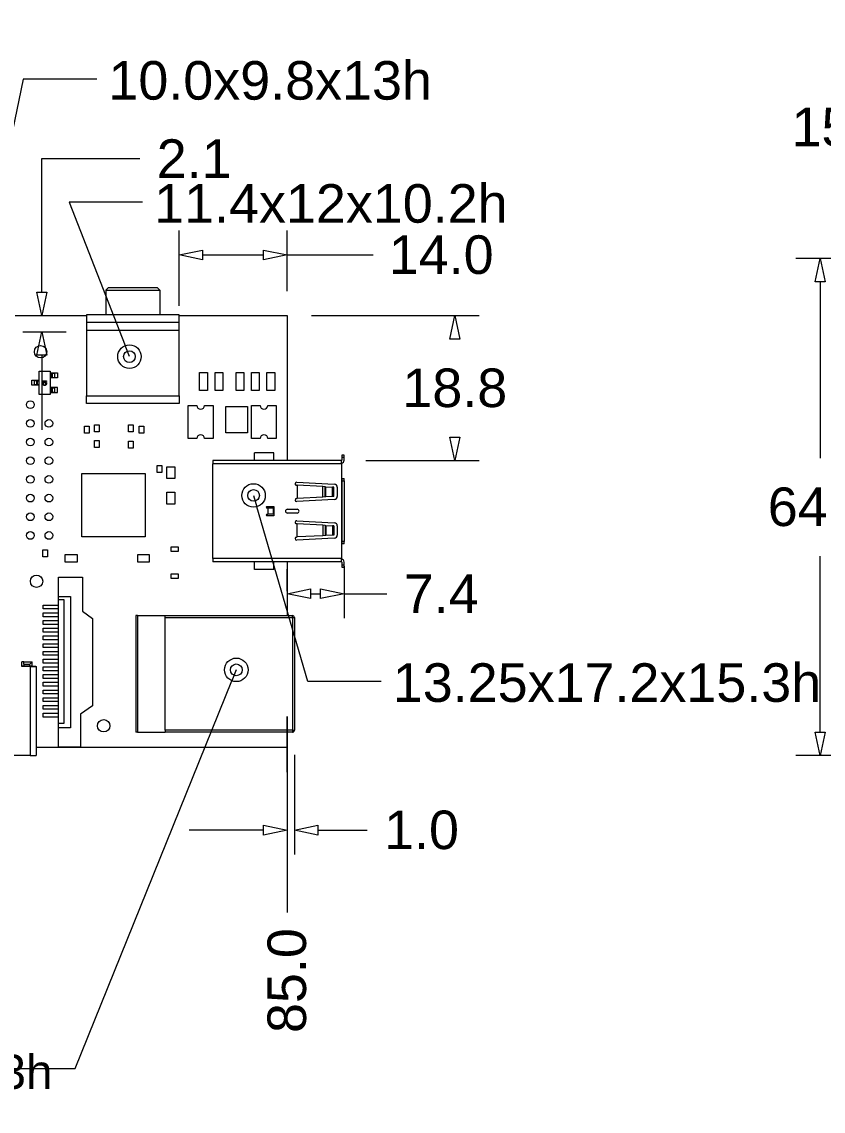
# Model space of a CAD drawing. Header units: millimetres. Extents: x 0 to 360, y 0 to 241.
# Drawn here: x 107.4 to 159.3, y 70 to 140.6 of the extents above; entities that cross this region are included whole.
import ezdxf

# ---------------------------------------------------------------- set-up
doc = ezdxf.new("R2010")
doc.units = ezdxf.units.MM
for name, color, linetype, lineweight in [('CONTINUOUS', 7, 'Continuous', 0), ('DIMENSIONS', 7, 'Continuous', 0), ('TANGENT EDGES', 7, 'Continuous', 0), ('VISIBLE', 7, 'Continuous', 0)]:
    doc.layers.add(name, color=color, linetype=linetype, lineweight=lineweight)
doc.dimstyles.new('ISO-25', dxfattribs={"dimtxt": 2.5, "dimasz": 2.5, "dimexe": 1.25, "dimexo": 0.625, "dimtad": 1, "dimtxsty": 'Standard', "dimcen": 2.5, "dimadec": 0, "dimazin": 0, "dimtfac": 1, "dimtmove": 0, "dimatfit": 3, "dimfxl": 1, "dimarcsym": 0})

# ---------------------------------------------------------------- blocks, each defined once
blk = doc.blocks.new('D1')
at = {"layer": 'DIMENSIONS'}
for p, q in [((79.179, 93.544), (72.829, 93.544)), ((85.529, 93.544), (79.179, 93.544)), ((80.47, 93.544), (85.529, 93.544))]:
    blk.add_line(p, q, dxfattribs=at)
at = {"layer": 'DIMENSIONS', "insert": (70.007, 93.544), "char_height": 2.49955, "attachment_point": 5}
for s in ['{\\fArial|b0|i0|c0|p0; 0}{\\fMicrosoft Sans Serif|b0|i0|c0|p0;\\H0.9444444x;}', '{\\fArial|b0|i0|c0|p0;}', '{\\fArial|b0|i0|c0|p0;}']:
    blk.add_mtext(s, dxfattribs=at)
blk = doc.blocks.new('D2')
at = {"layer": 'DIMENSIONS'}
for p, q in [((73.697, 121.544), (67.347, 121.544)), ((80.047, 121.544), (73.697, 121.544)), ((80.47, 121.544), (80.047, 121.544))]:
    blk.add_line(p, q, dxfattribs=at)
at = {"layer": 'DIMENSIONS', "insert": (62.937, 121.544), "char_height": 2.49955, "attachment_point": 5}
for s in ['{\\fArial|b0|i0|c0|p0;56.0}{\\fMicrosoft Sans Serif|b0|i0|c0|p0;\\H0.9444444x;}', '{\\fArial|b0|i0|c0|p0;}', '{\\fArial|b0|i0|c0|p0;}']:
    blk.add_mtext(s, dxfattribs=at)
blk = doc.blocks.new('D3')
at = {"layer": 'DIMENSIONS'}
for p, q in [((82.058, 91.957), (82.058, 99.019)), ((82.058, 99.019), (82.058, 92.669)), ((82.058, 92.669), (82.058, 86.319))]:
    blk.add_line(p, q, dxfattribs=at)
at = {"layer": 'DIMENSIONS', "insert": (82.058, 83.497), "char_height": 2.49955, "attachment_point": 5, "rotation": 90}
for s in ['{\\fArial|b0|i0|c0|p0; 0}{\\fMicrosoft Sans Serif|b0|i0|c0|p0;\\H0.9444444x;}', '{\\fArial|b0|i0|c0|p0;}', '{\\fArial|b0|i0|c0|p0;}']:
    blk.add_mtext(s, dxfattribs=at)
blk = doc.blocks.new('D4')
at = {"layer": 'DIMENSIONS'}
for p, q in [((108.665, 131.713), (115.015, 131.713)), ((108.665, 123.068), (108.665, 131.713)), ((108.52, 121.544), (110.253, 121.544)), ((107.445, 120.494), (110.253, 120.494)), ((108.665, 118.97), (108.665, 114.144))]:
    blk.add_line(p, q, dxfattribs=at)
for points in [[(108.665, 121.544), (108.348, 123.068), (108.983, 123.068), (108.665, 121.544)], [(108.665, 120.494), (108.983, 118.97), (108.348, 118.97), (108.665, 120.494)]]:
    blk.add_lwpolyline(points, dxfattribs=at)
at = {"layer": 'DIMENSIONS', "insert": (118.543, 131.713), "char_height": 2.49955, "attachment_point": 5}
for s in ['{\\fArial|b0|i0|c0|p0;2.1}{\\fMicrosoft Sans Serif|b0|i0|c0|p0;\\H0.9444444x;}', '{\\fArial|b0|i0|c0|p0;}', '{\\fArial|b0|i0|c0|p0;}']:
    blk.add_mtext(s, dxfattribs=at)
blk = doc.blocks.new('D5')
at = {"layer": 'DIMENSIONS'}
for p, q in [((78.65, 101.58), (72.3, 101.58)), ((78.65, 96.868), (78.65, 101.58)), ((80.295, 95.344), (77.063, 95.344)), ((80.47, 93.544), (77.063, 93.544)), ((78.65, 92.02), (78.65, 87.194))]:
    blk.add_line(p, q, dxfattribs=at)
for points in [[(78.65, 95.344), (78.333, 96.868), (78.968, 96.868), (78.65, 95.344)], [(78.65, 93.544), (78.968, 92.02), (78.333, 92.02), (78.65, 93.544)]]:
    blk.add_lwpolyline(points, dxfattribs=at)
at = {"layer": 'DIMENSIONS', "insert": (68.772, 101.58), "char_height": 2.49955, "attachment_point": 5}
for s in ['{\\fArial|b0|i0|c0|p0;3.6}{\\fMicrosoft Sans Serif|b0|i0|c0|p0;\\H0.9444444x;}', '{\\fArial|b0|i0|c0|p0;}', '{\\fArial|b0|i0|c0|p0;}']:
    blk.add_mtext(s, dxfattribs=at)
blk = doc.blocks.new('D6')
at = {"layer": 'DIMENSIONS'}
for p, q in [((79.486, 123.068), (79.486, 127.894)), ((80.47, 121.544), (77.899, 121.544)), ((81.095, 120.794), (77.899, 120.794)), ((79.486, 119.27), (79.486, 116.612)), ((79.486, 116.612), (73.136, 116.612))]:
    blk.add_line(p, q, dxfattribs=at)
for points in [[(79.486, 121.544), (79.169, 123.068), (79.804, 123.068), (79.486, 121.544)], [(79.486, 120.794), (79.804, 119.27), (79.169, 119.27), (79.486, 120.794)]]:
    blk.add_lwpolyline(points, dxfattribs=at)
at = {"layer": 'DIMENSIONS', "insert": (69.609, 116.612), "char_height": 2.49955, "attachment_point": 5}
for s in ['{\\fArial|b0|i0|c0|p0;1.5}{\\fMicrosoft Sans Serif|b0|i0|c0|p0;\\H0.9444444x;}', '{\\fArial|b0|i0|c0|p0;}', '{\\fArial|b0|i0|c0|p0;}']:
    blk.add_mtext(s, dxfattribs=at)
blk = doc.blocks.new('D7')
at = {"layer": 'DIMENSIONS'}
for p, q in [((124.558, 91.957), (124.558, 95.561)), ((124.558, 95.561), (124.558, 89.211)), ((124.558, 89.211), (124.558, 82.861))]:
    blk.add_line(p, q, dxfattribs=at)
at = {"layer": 'DIMENSIONS', "insert": (124.558, 78.451), "char_height": 2.49955, "attachment_point": 5, "rotation": 90}
for s in ['{\\fArial|b0|i0|c0|p0;85.0}{\\fMicrosoft Sans Serif|b0|i0|c0|p0;\\H0.9444444x;}', '{\\fArial|b0|i0|c0|p0;}', '{\\fArial|b0|i0|c0|p0;}']:
    blk.add_mtext(s, dxfattribs=at)
blk = doc.blocks.new('D8')
at = {"layer": 'DIMENSIONS'}
for p, q in [((125.037, 93.084), (125.037, 86.614)), ((124.558, 91.957), (124.558, 86.614)), ((123.034, 88.202), (118.208, 88.202)), ((126.561, 88.202), (129.744, 88.202)), ((129.744, 88.202), (129.744, 88.202))]:
    blk.add_line(p, q, dxfattribs=at)
for points in [[(124.558, 88.202), (123.034, 87.884), (123.034, 88.519), (124.558, 88.202)], [(125.037, 88.202), (126.561, 88.519), (126.561, 87.884), (125.037, 88.202)]]:
    blk.add_lwpolyline(points, dxfattribs=at)
at = {"layer": 'DIMENSIONS', "insert": (133.272, 88.202), "char_height": 2.49955, "attachment_point": 5}
for s in ['{\\fArial|b0|i0|c0|p0;1.0}{\\fMicrosoft Sans Serif|b0|i0|c0|p0;\\H0.9444444x;}', '{\\fArial|b0|i0|c0|p0;}', '{\\fArial|b0|i0|c0|p0;}']:
    blk.add_mtext(s, dxfattribs=at)
blk = doc.blocks.new('D9')
at = {"layer": 'DIMENSIONS'}
for p, q in [((128.258, 105.307), (128.258, 101.933)), ((124.558, 103.688), (124.558, 105.108)), ((126.082, 103.521), (126.734, 103.521)), ((128.258, 103.521), (131.019, 103.521)), ((131.019, 103.521), (131.019, 103.521))]:
    blk.add_line(p, q, dxfattribs=at)
for points in [[(124.558, 103.521), (126.082, 103.838), (126.082, 103.203), (124.558, 103.521)], [(128.258, 103.521), (126.734, 103.203), (126.734, 103.838), (128.258, 103.521)]]:
    blk.add_lwpolyline(points, dxfattribs=at)
at = {"layer": 'DIMENSIONS', "insert": (134.547, 103.521), "char_height": 2.49955, "attachment_point": 5}
for s in ['{\\fArial|b0|i0|c0|p0;7.4}{\\fMicrosoft Sans Serif|b0|i0|c0|p0;\\H0.9444444x;}', '{\\fArial|b0|i0|c0|p0;}', '{\\fArial|b0|i0|c0|p0;}']:
    blk.add_mtext(s, dxfattribs=at)
blk = doc.blocks.new('D10')
at = {"layer": 'DIMENSIONS'}
for p, q in [((126.145, 121.544), (137.017, 121.544)), ((135.429, 120.02), (135.429, 120.019)), ((135.429, 113.668), (135.429, 113.669)), ((129.67, 112.144), (137.017, 112.144))]:
    blk.add_line(p, q, dxfattribs=at)
for points in [[(135.429, 121.544), (135.747, 120.02), (135.112, 120.02), (135.429, 121.544)], [(135.429, 112.144), (135.112, 113.668), (135.747, 113.668), (135.429, 112.144)]]:
    blk.add_lwpolyline(points, dxfattribs=at)
at = {"layer": 'DIMENSIONS', "insert": (135.429, 116.844), "char_height": 2.49955, "attachment_point": 5}
for s in ['{\\fArial|b0|i0|c0|p0;18.8}{\\fMicrosoft Sans Serif|b0|i0|c0|p0;\\H0.9444444x;}', '{\\fArial|b0|i0|c0|p0;}', '{\\fArial|b0|i0|c0|p0;}']:
    blk.add_mtext(s, dxfattribs=at)
blk = doc.blocks.new('D11')
at = {"layer": 'DIMENSIONS'}
for p, q in [((117.558, 122.182), (117.558, 127.061)), ((124.558, 123.132), (124.558, 127.061)), ((119.082, 125.474), (123.034, 125.474)), ((124.558, 125.474), (130.137, 125.474)), ((130.137, 125.474), (130.137, 125.474))]:
    blk.add_line(p, q, dxfattribs=at)
for points in [[(117.558, 125.474), (119.082, 125.791), (119.082, 125.156), (117.558, 125.474)], [(124.558, 125.474), (123.034, 125.156), (123.034, 125.791), (124.558, 125.474)]]:
    blk.add_lwpolyline(points, dxfattribs=at)
at = {"layer": 'DIMENSIONS', "insert": (134.547, 125.474), "char_height": 2.49955, "attachment_point": 5}
for s in ['{\\fArial|b0|i0|c0|p0;14.0}{\\fMicrosoft Sans Serif|b0|i0|c0|p0;\\H0.9444444x;}', '{\\fArial|b0|i0|c0|p0;}', '{\\fArial|b0|i0|c0|p0;}']:
    blk.add_mtext(s, dxfattribs=at)
blk = doc.blocks.new('D12')
at = {"layer": 'DIMENSIONS'}
for p, q in [((82.058, 123.132), (82.058, 126.348)), ((82.558, 122.257), (82.558, 126.348)), ((74.248, 124.761), (74.248, 124.761)), ((80.534, 124.761), (74.248, 124.761)), ((84.082, 124.761), (88.908, 124.761))]:
    blk.add_line(p, q, dxfattribs=at)
for points in [[(82.058, 124.761), (80.534, 124.443), (80.534, 125.078), (82.058, 124.761)], [(82.558, 124.761), (84.082, 125.078), (84.082, 124.443), (82.558, 124.761)]]:
    blk.add_lwpolyline(points, dxfattribs=at)
at = {"layer": 'DIMENSIONS', "insert": (70.72, 124.761), "char_height": 2.49955, "attachment_point": 5}
for s in ['{\\fArial|b0|i0|c0|p0;1.0}{\\fMicrosoft Sans Serif|b0|i0|c0|p0;\\H0.9444444x;}', '{\\fArial|b0|i0|c0|p0;}', '{\\fArial|b0|i0|c0|p0;}']:
    blk.add_mtext(s, dxfattribs=at)
blk = doc.blocks.new('D13')
at = {"layer": 'DIMENSIONS'}
for p, q in [((82.058, 123.132), (82.058, 132.09)), ((102.358, 122.082), (102.358, 132.09)), ((83.582, 130.502), (87.798, 130.502)), ((100.834, 130.502), (96.617, 130.502))]:
    blk.add_line(p, q, dxfattribs=at)
for points in [[(82.058, 130.502), (83.582, 130.82), (83.582, 130.185), (82.058, 130.502)], [(102.358, 130.502), (100.834, 130.185), (100.834, 130.82), (102.358, 130.502)]]:
    blk.add_lwpolyline(points, dxfattribs=at)
at = {"layer": 'DIMENSIONS', "insert": (92.208, 130.502), "char_height": 2.49955, "attachment_point": 5}
for s in ['{\\fArial|b0|i0|c0|p0;40.6}{\\fMicrosoft Sans Serif|b0|i0|c0|p0;\\H0.9444444x;}', '{\\fArial|b0|i0|c0|p0;}', '{\\fArial|b0|i0|c0|p0;}']:
    blk.add_mtext(s, dxfattribs=at)
blk = doc.blocks.new('D14')
at = {"layer": 'DIMENSIONS'}
for p, q in [((167.583, 125.244), (157.517, 125.244)), ((159.105, 123.72), (159.105, 112.311)), ((159.105, 94.552), (159.105, 105.961)), ((170.543, 93.028), (157.517, 93.028))]:
    blk.add_line(p, q, dxfattribs=at)
for points in [[(159.105, 125.244), (159.422, 123.72), (158.787, 123.72), (159.105, 125.244)], [(159.105, 93.028), (158.787, 94.552), (159.422, 94.552), (159.105, 93.028)]]:
    blk.add_lwpolyline(points, dxfattribs=at)
at = {"layer": 'DIMENSIONS', "insert": (159.105, 109.136), "char_height": 2.49955, "attachment_point": 5}
for s in ['{\\fArial|b0|i0|c0|p0;64.4}{\\fMicrosoft Sans Serif|b0|i0|c0|p0;\\H0.9444444x;}', '{\\fArial|b0|i0|c0|p0;}', '{\\fArial|b0|i0|c0|p0;}']:
    blk.add_mtext(s, dxfattribs=at)
blk = doc.blocks.new('D15')
at = {"layer": 'DIMENSIONS'}
for p, q in [((174.82, 91.957), (174.82, 83.317)), ((175.62, 91.957), (175.62, 83.317)), ((170.262, 84.905), (170.262, 84.905)), ((173.296, 84.905), (170.262, 84.905)), ((177.144, 84.905), (181.97, 84.905))]:
    blk.add_line(p, q, dxfattribs=at)
for points in [[(174.82, 84.905), (173.296, 84.587), (173.296, 85.222), (174.82, 84.905)], [(175.62, 84.905), (177.144, 85.222), (177.144, 84.587), (175.62, 84.905)]]:
    blk.add_lwpolyline(points, dxfattribs=at)
at = {"layer": 'DIMENSIONS', "insert": (166.735, 84.905), "char_height": 2.49955, "attachment_point": 5}
for s in ['{\\fArial|b0|i0|c0|p0;1.6}{\\fMicrosoft Sans Serif|b0|i0|c0|p0;\\H0.9444444x;}', '{\\fArial|b0|i0|c0|p0;}', '{\\fArial|b0|i0|c0|p0;}']:
    blk.add_mtext(s, dxfattribs=at)
blk = doc.blocks.new('D16')
at = {"layer": 'DIMENSIONS'}
for p, q in [((167, 112.432), (167, 135.335)), ((174.82, 123.132), (174.82, 135.335)), ((165.055, 133.748), (165.055, 133.748)), ((167, 133.748), (165.055, 133.748)), ((173.296, 133.748), (168.524, 133.748))]:
    blk.add_line(p, q, dxfattribs=at)
for points in [[(167, 133.748), (168.524, 134.065), (168.524, 133.43), (167, 133.748)], [(174.82, 133.748), (173.296, 133.43), (173.296, 134.065), (174.82, 133.748)]]:
    blk.add_lwpolyline(points, dxfattribs=at)
at = {"layer": 'DIMENSIONS', "insert": (160.645, 133.748), "char_height": 2.49955, "attachment_point": 5}
for s in ['{\\fArial|b0|i0|c0|p0;15.6}{\\fMicrosoft Sans Serif|b0|i0|c0|p0;\\H0.9444444x;}', '{\\fArial|b0|i0|c0|p0;}', '{\\fArial|b0|i0|c0|p0;}']:
    blk.add_mtext(s, dxfattribs=at)
blk = doc.blocks.new('D17')
at = {"layer": 'DIMENSIONS'}
for p, q in [((174.82, 123.132), (174.82, 135.335)), ((177.045, 113.732), (177.045, 135.335)), ((173.296, 133.748), (168.47, 133.748)), ((178.569, 133.748), (181.208, 133.748)), ((181.208, 133.748), (181.208, 133.748))]:
    blk.add_line(p, q, dxfattribs=at)
for points in [[(174.82, 133.748), (173.296, 133.43), (173.296, 134.065), (174.82, 133.748)], [(177.045, 133.748), (178.569, 134.065), (178.569, 133.43), (177.045, 133.748)]]:
    blk.add_lwpolyline(points, dxfattribs=at)
at = {"layer": 'DIMENSIONS', "insert": (184.736, 133.748), "char_height": 2.49955, "attachment_point": 5}
for s in ['{\\fArial|b0|i0|c0|p0;4.5}{\\fMicrosoft Sans Serif|b0|i0|c0|p0;\\H0.9444444x;}', '{\\fArial|b0|i0|c0|p0;}', '{\\fArial|b0|i0|c0|p0;}']:
    blk.add_mtext(s, dxfattribs=at)

msp = doc.modelspace()

# ---------------------------------------------------------------- linework, layer by layer
at = {"layer": 'CONTINUOUS'}
for p, q in [((107.47, 136.86), (104.754, 123.857)), ((112.232, 136.86), (107.47, 136.86)), ((115.195, 128.885), (110.432, 128.885)), ((110.432, 128.885), (114.068, 119.594)), ((114.346, 118.885), (114.068, 119.594)), ((122.389, 109.887), (122.602, 109.156)), ((125.896, 97.839), (122.602, 109.156)), ((121.271, 98.586), (120.986, 97.879)), ((110.832, 72.754), (120.986, 97.879)), ((130.659, 97.839), (125.896, 97.839)), ((106.069, 72.754), (110.832, 72.754))]:
    msp.add_line(p, q, dxfattribs=at)
for centre, radius in [((114.346, 118.885), 0.762), ((114.346, 118.885), 0.381), ((122.389, 109.887), 0.762), ((122.389, 109.887), 0.381), ((121.271, 98.586), 0.762), ((121.271, 98.586), 0.381)]:
    msp.add_circle(centre, radius, dxfattribs=at)
at = {"layer": 'TANGENT EDGES'}
for p, q in [((108.338, 117.054), (108.338, 117.324)), ((109.36, 117.529), (109.36, 117.799)), ((109.36, 116.579), (109.36, 116.849)), ((111.558, 116.344), (117.558, 116.344)), ((128.258, 112.349), (128.108, 112.349)), ((128.083, 111.944), (119.758, 111.944)), ((128.088, 110.994), (128.088, 106.744)), ((128.108, 110.844), (128.258, 110.844)), ((126.868, 109.781), (126.868, 110.458)), ((127.033, 109.789), (127.033, 110.449)), ((127.037, 109.79), (127.037, 110.449)), ((127.075, 109.792), (127.075, 110.447)), ((126.868, 107.958), (126.868, 107.281)), ((127.033, 107.949), (127.033, 107.289)), ((127.037, 107.949), (127.037, 107.29)), ((127.075, 107.947), (127.075, 107.292)), ((128.258, 106.894), (128.108, 106.894)), ((128.083, 105.794), (119.758, 105.794)), ((128.108, 105.389), (128.258, 105.389)), ((114.877, 102.101), (114.877, 94.544)), ((116.655, 101.974), (124.91, 101.974)), ((124.91, 101.974), (124.91, 102.101)), ((124.91, 101.974), (124.91, 94.671)), ((124.91, 101.974), (125.037, 101.974)), ((107.908, 98.803), (107.908, 93.028)), ((124.91, 94.671), (116.655, 94.671)), ((124.91, 94.671), (124.91, 94.544)), ((124.91, 94.671), (125.037, 94.671))]:
    msp.add_line(p, q, dxfattribs=at)
at = {"layer": 'VISIBLE'}
for p, q in [((112.958, 123.344), (112.808, 123.194)), ((112.808, 123.194), (114.558, 123.194)), ((112.808, 123.194), (112.808, 121.594)), ((114.558, 123.344), (112.958, 123.344)), ((116.158, 123.344), (114.558, 123.344)), ((114.558, 123.194), (116.308, 123.194)), ((116.158, 123.344), (116.308, 123.194)), ((116.308, 123.194), (116.308, 121.594)), ((106.933, 121.544), (111.558, 121.544)), ((111.558, 121.594), (111.558, 121.094)), ((114.558, 121.594), (111.558, 121.594)), ((117.558, 121.594), (114.558, 121.594)), ((117.558, 121.094), (117.558, 121.594)), ((117.558, 121.544), (124.558, 121.544)), ((124.558, 121.544), (124.558, 112.144)), ((111.558, 121.094), (111.558, 120.594)), ((117.558, 121.094), (111.558, 121.094)), ((117.558, 120.594), (117.558, 121.094)), ((111.558, 120.594), (117.558, 120.594)), ((111.558, 120.594), (111.558, 116.344)), ((117.558, 116.344), (117.558, 120.594)), ((108.499, 117.951), (109.199, 117.951)), ((108.499, 116.426), (108.499, 117.951)), ((109.199, 117.951), (109.199, 116.426)), ((108.012, 117.026), (108.012, 117.351)), ((108.012, 117.351), (108.499, 117.351)), ((108.189, 117.054), (108.189, 117.324)), ((108.338, 117.324), (108.189, 117.324)), ((108.388, 117.324), (108.338, 117.324)), ((108.388, 117.324), (108.499, 117.324)), ((108.388, 117.054), (108.388, 117.324)), ((108.723, 117.305), (108.966, 117.305)), ((108.723, 117.273), (108.723, 117.305)), ((108.966, 117.273), (108.723, 117.273)), ((108.723, 117.215), (108.966, 117.215)), ((108.723, 117.138), (108.723, 117.215)), ((108.937, 117.183), (108.752, 117.183)), ((108.752, 117.183), (108.752, 117.139)), ((108.937, 117.139), (108.937, 117.183)), ((108.966, 117.305), (108.966, 117.273)), ((108.966, 117.215), (108.966, 117.138)), ((109.199, 117.826), (109.686, 117.826)), ((109.199, 117.799), (109.31, 117.799)), ((109.31, 117.529), (109.199, 117.529)), ((109.686, 117.501), (109.199, 117.501)), ((109.31, 117.529), (109.31, 117.799)), ((109.36, 117.799), (109.31, 117.799)), ((109.36, 117.529), (109.31, 117.529)), ((109.509, 117.799), (109.36, 117.799)), ((109.36, 117.529), (109.509, 117.529)), ((109.509, 117.529), (109.509, 117.799)), ((109.686, 117.826), (109.686, 117.501)), ((118.895, 117.856), (119.398, 117.856)), ((118.895, 116.684), (118.895, 117.856)), ((119.398, 117.856), (119.398, 116.684)), ((119.895, 116.684), (119.895, 117.856)), ((119.895, 117.856), (120.398, 117.856)), ((120.398, 117.856), (120.398, 116.684)), ((121.256, 117.856), (121.759, 117.856)), ((121.256, 116.684), (121.256, 117.856)), ((121.759, 117.856), (121.759, 116.684)), ((122.256, 117.856), (122.759, 117.856)), ((122.256, 116.684), (122.256, 117.856)), ((122.759, 117.856), (122.759, 116.684)), ((123.256, 117.856), (123.759, 117.856)), ((123.256, 116.684), (123.256, 117.856)), ((123.759, 117.856), (123.759, 116.684)), ((108.499, 117.026), (108.012, 117.026)), ((108.338, 117.054), (108.189, 117.054)), ((108.388, 117.054), (108.338, 117.054)), ((108.499, 117.054), (108.388, 117.054)), ((109.686, 116.876), (109.199, 116.876)), ((109.199, 116.849), (109.31, 116.849)), ((109.31, 116.579), (109.199, 116.579)), ((109.199, 116.551), (109.686, 116.551)), ((109.31, 116.579), (109.31, 116.849)), ((109.36, 116.849), (109.31, 116.849)), ((109.36, 116.579), (109.31, 116.579)), ((109.509, 116.849), (109.36, 116.849)), ((109.36, 116.579), (109.509, 116.579)), ((109.509, 116.579), (109.509, 116.849)), ((109.686, 116.551), (109.686, 116.876)), ((119.398, 116.684), (118.895, 116.684)), ((120.398, 116.684), (119.895, 116.684)), ((121.759, 116.684), (121.256, 116.684)), ((122.759, 116.684), (122.256, 116.684)), ((123.759, 116.684), (123.256, 116.684)), ((109.199, 116.426), (108.499, 116.426)), ((111.558, 115.844), (111.558, 116.344)), ((117.558, 115.844), (111.558, 115.844)), ((117.558, 116.344), (117.558, 115.844)), ((118.161, 113.573), (118.161, 115.723)), ((118.161, 115.723), (118.711, 115.723)), ((119.211, 115.723), (119.761, 115.723)), ((119.761, 115.723), (119.761, 113.573)), ((120.594, 113.943), (120.594, 115.643)), ((120.594, 115.643), (121.994, 115.643)), ((121.994, 115.643), (121.994, 113.943)), ((122.264, 115.723), (122.811, 115.723)), ((122.264, 113.573), (122.264, 115.723)), ((123.311, 115.723), (123.864, 115.723)), ((123.864, 115.723), (123.864, 113.573)), ((111.435, 114.37), (111.735, 114.37)), ((111.435, 113.92), (111.435, 114.37)), ((111.735, 114.37), (111.735, 113.92)), ((112.078, 114.002), (112.078, 114.452)), ((112.078, 114.452), (112.378, 114.452)), ((112.378, 114.452), (112.378, 114.002)), ((114.278, 114.452), (114.578, 114.452)), ((114.278, 114.002), (114.278, 114.452)), ((114.578, 114.452), (114.578, 114.002)), ((114.985, 113.92), (114.985, 114.37)), ((114.985, 114.37), (115.285, 114.37)), ((115.285, 114.37), (115.285, 113.92)), ((111.735, 113.92), (111.435, 113.92)), ((112.378, 114.002), (112.078, 114.002)), ((114.578, 114.002), (114.278, 114.002)), ((115.285, 113.92), (114.985, 113.92)), ((121.994, 113.943), (120.594, 113.943)), ((112.078, 113.002), (112.078, 113.452)), ((112.078, 113.452), (112.378, 113.452)), ((112.378, 113.002), (112.078, 113.002)), ((112.378, 113.452), (112.378, 113.002)), ((114.278, 113.402), (114.578, 113.402)), ((114.278, 112.952), (114.278, 113.402)), ((114.578, 112.952), (114.278, 112.952)), ((114.578, 113.402), (114.578, 112.952)), ((118.711, 113.573), (118.161, 113.573)), ((119.761, 113.573), (119.211, 113.573)), ((122.814, 113.573), (122.264, 113.573)), ((123.864, 113.573), (123.314, 113.573)), ((122.443, 112.144), (122.443, 112.644)), ((123.693, 112.644), (122.443, 112.644)), ((123.693, 112.144), (123.693, 112.644)), ((128.258, 112.499), (128.108, 112.499)), ((128.108, 112.499), (128.108, 112.349)), ((128.108, 112.349), (128.108, 112.164)), ((128.258, 112.349), (128.258, 112.499)), ((128.258, 112.164), (128.258, 112.349)), ((116.135, 111.82), (116.435, 111.82)), ((116.135, 111.37), (116.135, 111.82)), ((116.435, 111.82), (116.435, 111.37)), ((116.764, 111.732), (117.277, 111.732)), ((116.764, 110.981), (116.764, 111.732)), ((117.277, 111.732), (117.277, 110.981)), ((128.083, 112.144), (119.758, 112.144)), ((119.758, 112.144), (119.758, 111.944)), ((119.758, 105.794), (119.758, 111.944)), ((122.879, 112.146), (122.876, 112.144)), ((122.88, 112.144), (122.879, 112.146)), ((128.088, 112.144), (128.083, 112.144)), ((128.083, 111.944), (128.083, 112.144)), ((128.083, 111.994), (128.088, 111.994)), ((128.083, 111.944), (128.083, 110.994)), ((111.268, 111.303), (115.368, 111.303)), ((111.268, 107.203), (111.268, 111.303)), ((115.368, 111.303), (115.368, 107.203)), ((116.435, 111.37), (116.135, 111.37)), ((117.277, 110.981), (116.764, 110.981)), ((128.083, 110.994), (128.088, 110.994)), ((128.088, 110.994), (128.108, 110.994)), ((128.108, 110.994), (128.108, 110.844)), ((128.108, 110.994), (128.258, 110.994)), ((128.108, 110.844), (128.108, 106.894)), ((128.258, 110.844), (128.258, 110.994)), ((128.258, 110.844), (128.258, 106.894)), ((125.208, 110.543), (125.178, 110.544)), ((125.188, 110.744), (127.621, 110.619)), ((125.208, 110.543), (125.208, 109.696)), ((126.868, 110.458), (125.208, 110.543)), ((127.033, 110.449), (126.868, 110.458)), ((127.037, 110.449), (127.033, 110.449)), ((127.037, 110.449), (127.075, 110.447)), ((127.075, 110.447), (127.508, 110.425)), ((127.508, 109.814), (127.508, 110.425)), ((127.583, 110.421), (127.508, 110.425)), ((127.583, 109.818), (127.583, 110.421)), ((127.81, 110.42), (127.81, 109.819)), ((116.764, 109.317), (116.764, 110.093)), ((116.764, 110.093), (117.277, 110.093)), ((117.277, 110.093), (117.277, 109.317)), ((125.178, 109.694), (125.208, 109.696)), ((127.621, 109.619), (125.188, 109.494)), ((126.868, 109.781), (125.208, 109.696)), ((127.033, 109.789), (126.868, 109.781)), ((127.037, 109.79), (127.033, 109.789)), ((127.075, 109.792), (127.037, 109.79)), ((127.508, 109.814), (127.075, 109.792)), ((127.583, 109.818), (127.508, 109.814)), ((117.277, 109.317), (116.764, 109.317)), ((123.258, 109.169), (123.708, 109.169)), ((123.308, 109.069), (123.258, 109.069)), ((123.308, 109.069), (123.308, 108.669)), ((123.658, 109.069), (123.308, 109.069)), ((123.658, 109.069), (123.658, 108.669)), ((123.708, 109.169), (123.708, 108.569)), ((124.583, 108.994), (125.208, 108.994)), ((125.208, 108.744), (124.583, 108.744)), ((123.258, 108.669), (123.308, 108.669)), ((123.708, 108.569), (123.258, 108.569)), ((123.658, 108.669), (123.308, 108.669)), ((125.208, 108.043), (125.178, 108.044)), ((125.188, 108.244), (127.621, 108.119)), ((125.208, 107.196), (125.208, 108.043)), ((126.868, 107.958), (125.208, 108.043)), ((127.033, 107.949), (126.868, 107.958)), ((127.037, 107.949), (127.033, 107.949)), ((127.037, 107.949), (127.075, 107.947)), ((127.075, 107.947), (127.508, 107.925)), ((127.508, 107.314), (127.075, 107.292)), ((127.583, 107.921), (127.508, 107.925)), ((127.508, 107.925), (127.508, 107.314)), ((127.583, 107.318), (127.508, 107.314)), ((127.583, 107.921), (127.583, 107.318)), ((127.81, 107.92), (127.81, 107.319)), ((115.368, 107.203), (111.268, 107.203)), ((125.178, 107.194), (125.208, 107.196)), ((127.621, 107.119), (125.188, 106.994)), ((126.868, 107.281), (125.208, 107.196)), ((127.033, 107.289), (126.868, 107.281)), ((127.037, 107.29), (127.033, 107.289)), ((127.075, 107.292), (127.037, 107.29)), ((128.083, 106.744), (128.088, 106.744)), ((128.083, 106.744), (128.083, 105.794)), ((128.088, 106.744), (128.108, 106.744)), ((128.108, 106.894), (128.108, 106.744)), ((128.258, 106.744), (128.108, 106.744)), ((128.258, 106.744), (128.258, 106.894)), ((108.74, 105.91), (108.74, 106.36)), ((108.74, 106.36), (109.04, 106.36)), ((109.04, 105.91), (108.74, 105.91)), ((109.04, 106.36), (109.04, 105.91)), ((110.181, 105.562), (110.181, 106.063)), ((110.181, 106.063), (110.957, 106.063)), ((110.957, 106.063), (110.957, 105.562)), ((114.887, 106.063), (115.625, 106.063)), ((114.887, 105.562), (114.887, 106.063)), ((115.625, 106.063), (115.625, 105.562)), ((117.048, 106.25), (117.048, 106.55)), ((117.048, 106.55), (117.498, 106.55)), ((117.498, 106.25), (117.048, 106.25)), ((117.498, 106.55), (117.498, 106.25)), ((110.957, 105.562), (110.181, 105.562)), ((115.625, 105.562), (114.887, 105.562)), ((119.758, 105.794), (119.758, 105.594)), ((128.083, 105.594), (119.758, 105.594)), ((122.443, 105.094), (122.443, 105.594)), ((122.876, 105.594), (122.879, 105.592)), ((122.879, 105.592), (122.88, 105.594)), ((123.693, 105.094), (123.693, 105.594)), ((124.558, 105.594), (124.558, 102.101)), ((128.083, 105.594), (128.083, 105.794)), ((128.088, 105.744), (128.083, 105.744)), ((128.083, 105.594), (128.088, 105.594)), ((128.108, 105.574), (128.108, 105.389)), ((128.108, 105.389), (128.108, 105.239)), ((128.108, 105.239), (128.258, 105.239)), ((128.258, 105.389), (128.258, 105.574)), ((128.258, 105.239), (128.258, 105.389)), ((109.757, 104.583), (111.307, 104.583)), ((109.757, 103.333), (109.757, 104.583)), ((111.307, 104.583), (111.307, 102.383)), ((117.048, 104.5), (117.048, 104.8)), ((117.048, 104.8), (117.498, 104.8)), ((117.498, 104.5), (117.048, 104.5)), ((117.498, 104.8), (117.498, 104.5)), ((123.693, 105.094), (122.443, 105.094)), ((109.757, 103.131), (109.757, 103.333)), ((109.757, 103.333), (110.536, 103.333)), ((109.757, 95.131), (109.757, 103.131)), ((110.107, 103.131), (109.757, 103.131)), ((110.107, 95.131), (110.107, 103.131)), ((110.536, 103.333), (110.536, 94.833)), ((108.757, 102.78), (109.757, 102.78)), ((108.757, 102.53), (108.757, 102.78)), ((109.757, 102.53), (108.757, 102.53)), ((111.307, 102.383), (111.947, 101.903)), ((108.757, 102.28), (109.757, 102.28)), ((108.757, 102.03), (108.757, 102.28)), ((109.757, 102.03), (108.757, 102.03)), ((108.757, 101.53), (108.757, 101.78)), ((108.757, 101.78), (109.757, 101.78)), ((111.947, 101.903), (111.947, 96.253)), ((114.877, 102.101), (114.75, 102.101)), ((114.75, 102.101), (114.75, 94.544)), ((114.877, 102.101), (116.655, 102.101)), ((116.655, 102.101), (124.91, 102.101)), ((116.655, 101.974), (116.655, 102.101)), ((116.655, 94.671), (116.655, 101.974)), ((125.037, 101.974), (125.037, 94.671)), ((109.757, 101.53), (108.757, 101.53)), ((108.757, 101.03), (108.757, 101.28)), ((108.757, 101.28), (109.757, 101.28)), ((109.757, 101.03), (108.757, 101.03)), ((108.757, 100.53), (108.757, 100.78)), ((108.757, 100.78), (109.757, 100.78)), ((109.757, 100.53), (108.757, 100.53)), ((108.757, 100.03), (108.757, 100.28)), ((108.757, 100.28), (109.757, 100.28)), ((109.757, 100.03), (108.757, 100.03)), ((108.757, 99.78), (109.757, 99.78)), ((108.757, 99.53), (108.757, 99.78)), ((107.513, 99.103), (107.383, 99.103)), ((107.383, 98.828), (107.383, 99.103)), ((107.513, 98.953), (107.513, 99.103)), ((107.513, 99.103), (108.033, 99.103)), ((107.513, 98.953), (107.883, 98.953)), ((107.513, 98.953), (107.513, 98.828)), ((108.033, 99.103), (107.883, 98.953)), ((107.883, 98.828), (107.883, 98.953)), ((108.033, 98.828), (108.033, 99.103)), ((109.757, 99.53), (108.757, 99.53)), ((108.757, 99.03), (108.757, 99.28)), ((108.757, 99.28), (109.757, 99.28)), ((109.757, 99.03), (108.757, 99.03)), ((107.908, 98.803), (107.358, 98.803)), ((108.033, 98.828), (107.383, 98.828)), ((107.383, 98.828), (107.383, 98.803)), ((107.908, 98.803), (108.308, 98.803)), ((108.033, 98.828), (108.283, 98.828)), ((108.033, 98.828), (108.033, 98.803)), ((108.283, 98.828), (108.283, 98.803)), ((108.308, 98.803), (108.308, 93.028)), ((108.757, 98.53), (108.757, 98.78)), ((108.757, 98.78), (109.757, 98.78)), ((109.757, 98.53), (108.757, 98.53)), ((108.757, 98.28), (109.757, 98.28)), ((108.757, 98.03), (108.757, 98.28)), ((109.757, 98.03), (108.757, 98.03)), ((108.757, 97.78), (109.757, 97.78)), ((108.757, 97.53), (108.757, 97.78)), ((109.757, 97.53), (108.757, 97.53)), ((108.757, 97.03), (108.757, 97.28)), ((108.757, 97.28), (109.757, 97.28)), ((109.757, 97.03), (108.757, 97.03)), ((108.757, 96.78), (109.757, 96.78)), ((108.757, 96.53), (108.757, 96.78)), ((109.757, 96.53), (108.757, 96.53)), ((108.757, 96.03), (108.757, 96.28)), ((108.757, 96.28), (109.757, 96.28)), ((109.757, 96.03), (108.757, 96.03)), ((111.947, 96.253), (111.164, 95.715)), ((108.757, 95.53), (108.757, 95.78)), ((108.757, 95.78), (109.757, 95.78)), ((109.757, 95.53), (108.757, 95.53)), ((111.164, 95.715), (111.164, 93.583)), ((109.757, 95.131), (110.107, 95.131)), ((109.757, 94.833), (109.757, 95.131)), ((109.757, 93.583), (109.757, 94.833)), ((110.536, 94.833), (109.757, 94.833)), ((116.655, 94.671), (116.655, 94.544)), ((114.877, 94.544), (114.75, 94.544)), ((114.877, 94.544), (116.655, 94.544)), ((124.91, 94.544), (116.655, 94.544)), ((124.558, 94.544), (124.558, 93.544)), ((124.558, 93.544), (108.308, 93.544)), ((111.164, 93.583), (109.757, 93.583)), ((107.908, 93.028), (101.208, 93.028)), ((107.908, 93.028), (108.308, 93.028))]:
    msp.add_line(p, q, dxfattribs=at)
for centre, radius in [((108.592, 119.203), 0.399), ((107.927, 115.765), 0.251), ((107.927, 114.555), 0.251), ((109.127, 114.555), 0.251), ((107.927, 113.345), 0.251), ((109.127, 113.345), 0.251), ((107.927, 112.135), 0.251), ((109.127, 112.135), 0.251), ((107.927, 110.925), 0.251), ((109.127, 110.925), 0.251), ((107.927, 109.715), 0.251), ((109.127, 109.715), 0.251), ((107.927, 108.505), 0.251), ((109.127, 108.505), 0.251), ((107.927, 107.295), 0.251), ((109.127, 107.295), 0.251), ((108.327, 104.323), 0.399), ((112.676, 94.962), 0.399)]:
    msp.add_circle(centre, radius, dxfattribs=at)
for centre, radius, start, end in [((118.961, 115.723), 0.25, 180, 0), ((123.061, 115.723), 0.25, 180, 0), ((118.961, 113.573), 0.25, 0, 180), ((123.064, 113.573), 0.25, 0, 180), ((128.088, 112.164), 0.02, 270, 0), ((128.088, 112.164), 0.17, 270, 0), ((125.183, 110.644), 0.1, 87.06139, 267.06139), ((127.61, 110.42), 0.2, 0, 87.06139), ((125.183, 109.594), 0.1, 92.93861, 272.93861), ((127.61, 109.819), 0.2, 272.93861, 0), ((123.258, 109.119), 0.05, 90, 270), ((124.583, 108.869), 0.125, 90, 270), ((125.208, 108.869), 0.125, 270, 90), ((123.258, 108.619), 0.05, 90, 270), ((125.183, 108.144), 0.1, 87.06139, 267.06139), ((127.61, 107.92), 0.2, 0, 87.06139), ((127.61, 107.319), 0.2, 272.93861, 0), ((125.183, 107.094), 0.1, 92.93861, 272.93861), ((128.088, 105.574), 0.17, 0, 90), ((128.088, 105.574), 0.02, 0, 90), ((124.91, 101.974), 0.127, 0, 90), ((124.91, 94.671), 0.127, 270, 0)]:
    msp.add_arc(centre, radius, start, end, dxfattribs=at)
for points in [[(108.846, 117.015), (108.723, 117.015), (108.723, 117.138)], [(108.752, 117.139), (108.752, 117.086), (108.777, 117.067)], [(108.777, 117.067), (108.801, 117.048), (108.846, 117.048)], [(108.966, 117.138), (108.966, 117.015), (108.846, 117.015)], [(108.846, 117.048), (108.889, 117.048), (108.913, 117.067)], [(108.913, 117.067), (108.937, 117.086), (108.937, 117.139)]]:
    msp.add_open_spline(points, degree=2, dxfattribs=at)

# ---------------------------------------------------------------- texts
at = {"layer": 'CONTINUOUS', "attachment_point": 1}
for s, insert, char_height in [('{\\fArial|b0|i0|c0|p0;\\C7;10.0x9.8x13h}{\\fArial|b0|i0|c0|p0;\\C7;}', (112.982, 138.033), 2.49955), ('{\\fArial|b0|i0|c0|p0;\\C7;11.4x12x10.2h}{\\fArial|b0|i0|c0|p0;\\C7;}', (115.945, 130.058), 2.49955), ('{\\fArial|b0|i0|c0|p0;\\C7;13.25x17.2x15.3h}{\\fArial|b0|i0|c0|p0;\\C7;}', (131.409, 99.012), 2.49955), ('{\\fArial|b0|i0|c0|p0;\\C7;15.4x21.8}{\\fArial|b0|i0|c0|p0;\\C7;\\H0.8888889x;x15.3h}{\\fArial|b0|i0|c0|p0;\\C7;}', (84.711, 73.928), 2.499554)]:
    msp.add_mtext(s, dxfattribs=dict(at, insert=insert, char_height=char_height))

# ---------------------------------------------------------------- dimensions: what is measured, and where the dimension line sits
at = {"layer": 'DIMENSIONS'}
for p1, p2, picture, middle in [((167, 110.844), (174.82, 121.544), 'D16', (336.265, 241.292)), ((174.82, 121.544), (177.045, 112.145), 'D17', (360.356, 241.292)), ((124.558, 102.101), (128.258, 106.894), 'D9', (237.855, 211.065)), ((124.558, 93.544), (125.037, 94.671), 'D8', (236.58, 195.746)), ((174.82, 93.544), (175.62, 93.544), 'D15', (342.355, 192.449))]:
    dim = msp.add_linear_dim(base=(0, 0), p1=p1, p2=p2, dimstyle='ISO-25', override={"dimtxt": 2.499554, "dimtad": 0, "dimdec": 1, "dimzin": 0, "dimse1": 0, "dimse2": 0, "dimsd1": 0, "dimsd2": 0, "dimadec": 1, "dimazin": 0, "dimtol": 0, "dimlim": 0, "dimtp": 0.005, "dimtm": 0.002, "dimtdec": 1}, dxfattribs=at)
    dim.commit()
    dim.dimension.update_dxf_attribs({"geometry": picture, "text_midpoint": middle})
for p1, p2, angle, picture, middle, turn in [((105.85759, 120.49428), (106.93259, 121.54425), 270, 'D4', (221.85074, 239.25679), 270), ((82.058, 121.544), (102.358, 120.494), 180, 'D13', (195.515, 238.046), 180), ((117.558, 120.594), (124.558, 121.544), 180, 'D11', (237.855, 233.018), 180), ((82.058, 121.544), (82.558, 120.669), 180, 'D12', (174.028, 232.305), 180), ((128.083, 112.144), (124.558, 121.544), 270, 'D10', (238.737, 224.389), 270), ((82.057781906, 121.54425422), (82.682781906, 120.79425422), 90, 'D6', (172.916493149, 224.156513131), 90), ((169.17, 125.244), (172.13, 93.028), 270, 'D14', (334.725, 216.681), 270), ((82.058, 93.544), (81.883, 95.344), 270, 'D5', (172.08, 209.124), 270)]:
    dim = msp.add_linear_dim(base=(0, 0), p1=p1, p2=p2, angle=angle, dimstyle='ISO-25', override={"dimtxt": 2.499554, "dimtad": 0, "dimdec": 1, "dimzin": 0, "dimse1": 0, "dimse2": 0, "dimsd1": 0, "dimsd2": 0, "dimadec": 1, "dimazin": 0, "dimtol": 0, "dimlim": 0, "dimtp": 0.005, "dimtm": 0.002, "dimtdec": 1}, dxfattribs=at)
    dim.commit()
    dim.dimension.update_dxf_attribs({"geometry": picture, "text_midpoint": middle, "text_rotation": turn})
for feature_location, offset, origin, picture, middle, turn in [((82.058, 121.544), (84.187, 107.544), (82.058, 93.544), 'D2', (166.245, 229.089), 360), ((82.057781906, 93.54425422), (91.257191467, 107.54425422), (82.057781906, 93.54425422), 'D1', (173.314973373, 201.08850844), 360), ((82.057781906, 93.54425422), (103.307781906, 97.496938324), (82.057781906, 93.54425422), 'D3', (185.365563812, 191.041192544), 90), ((124.557781906, 93.54425422), (103.307781906, 92.451311662), (82.057781906, 93.54425422), 'D7', (227.865563812, 185.995565882), 90)]:
    dim = msp.add_ordinate_dim(feature_location=feature_location, offset=offset, dtype=0, origin=origin, dimstyle='ISO-25', override={"dimtxt": 2.499554, "dimtad": 0, "dimdec": 1, "dimzin": 0, "dimse1": 0, "dimse2": 0, "dimsd1": 0, "dimsd2": 0, "dimadec": 1, "dimazin": 0, "dimtol": 0, "dimlim": 0, "dimtp": 0.005, "dimtm": 0.002, "dimtdec": 1}, dxfattribs=at)
    dim.commit()
    dim.dimension.update_dxf_attribs({"geometry": picture, "text_midpoint": middle, "text_rotation": turn})

doc.saveas('drawing.dxf')
